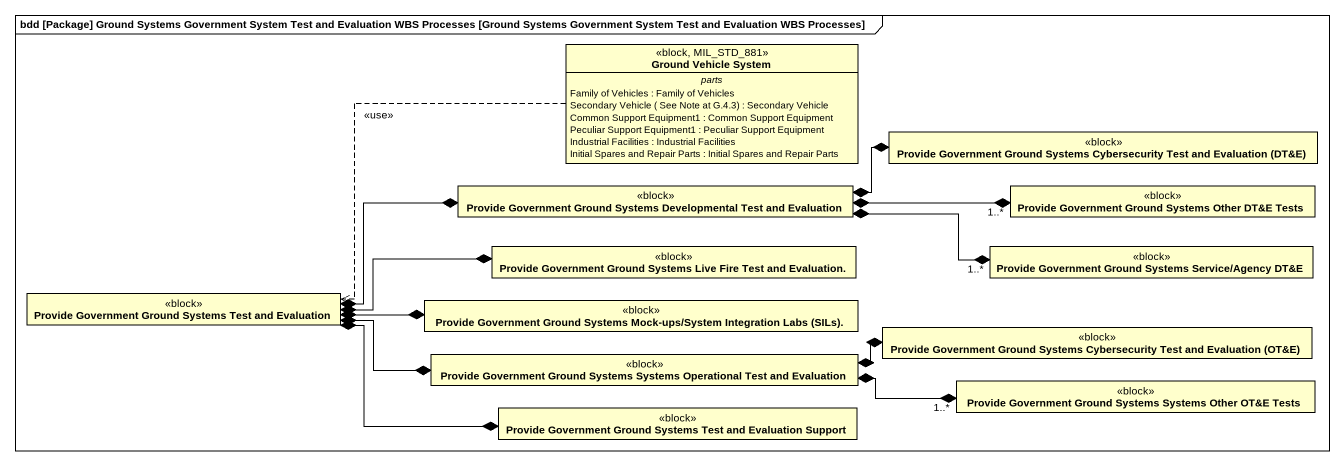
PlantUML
@startuml
mainframe bdd [Package] Ground Systems Government System Test and Evaluation WBS Processes [Ground Systems Government System Test and Evaluation WBS Processes]
hide circle
hide empty members
class "Ground Vehicle System" as Ground_Vehicle_System <<block, MIL_STD_881>> {
  -- parts --
  Family of Vehicles : Family of Vehicles
  {field} Secondary Vehicle ( See Note at G.4.3) : Secondary Vehicle
  Common Support Equipment1 : Common Support Equipment
  Peculiar Support Equipment1 : Peculiar Support Equipment
  Industrial Facilities : Industrial Facilities
  Initial Spares and Repair Parts : Initial Spares and Repair Parts
}
class "Provide Government Ground Systems Cybersecurity Test and Evaluation (DT&E)" as Provide_Government_Ground <<block>>
class "Provide Government Ground Systems Developmental Test and Evaluation" as Provide_Government_Ground_2 <<block>>
class "Provide Government Ground Systems Other DT&E Tests" as Provide_Government_Ground_3 <<block>>
class "Provide Government Ground Systems Live Fire Test and Evaluation." as Provide_Government_Ground_4 <<block>>
class "Provide Government Ground Systems Service/Agency DT&E" as Provide_Government_Ground_5 <<block>>
class "Provide Government Ground Systems Test and Evaluation" as Provide_Government_Ground_6 <<block>>
class "Provide Government Ground Systems Mock-ups/System Integration Labs (SILs)." as Provide_Government_Ground_7 <<block>>
class "Provide Government Ground Systems Systems Operational Test and Evaluation" as Provide_Government_Ground_8 <<block>>
class "Provide Government Ground Systems Cybersecurity Test and Evaluation (OT&E)" as Provide_Government_Ground_9 <<block>>
class "Provide Government Ground Systems Systems Other OT&E Tests" as Provide_Government_Ground_10 <<block>>
class "Provide Government Ground Systems Test and Evaluation Support" as Provide_Government_Ground_11 <<block>>
Ground_Vehicle_System .left.> Provide_Government_Ground_6 : <<use>>
Provide_Government_Ground_2 *-right-* Provide_Government_Ground
Provide_Government_Ground_2 *-right-* "1..*" Provide_Government_Ground_3
Provide_Government_Ground_2 *-right-* "1..*" Provide_Government_Ground_5
Provide_Government_Ground_6 *-right-* Provide_Government_Ground_2
Provide_Government_Ground_6 *-right-* Provide_Government_Ground_4
Provide_Government_Ground_6 *-right-* Provide_Government_Ground_7
Provide_Government_Ground_6 *-right-* Provide_Government_Ground_8
Provide_Government_Ground_6 *-right-* Provide_Government_Ground_11
Provide_Government_Ground_8 *-right-* Provide_Government_Ground_9
Provide_Government_Ground_8 *-right-* "1..*" Provide_Government_Ground_10
@enduml
